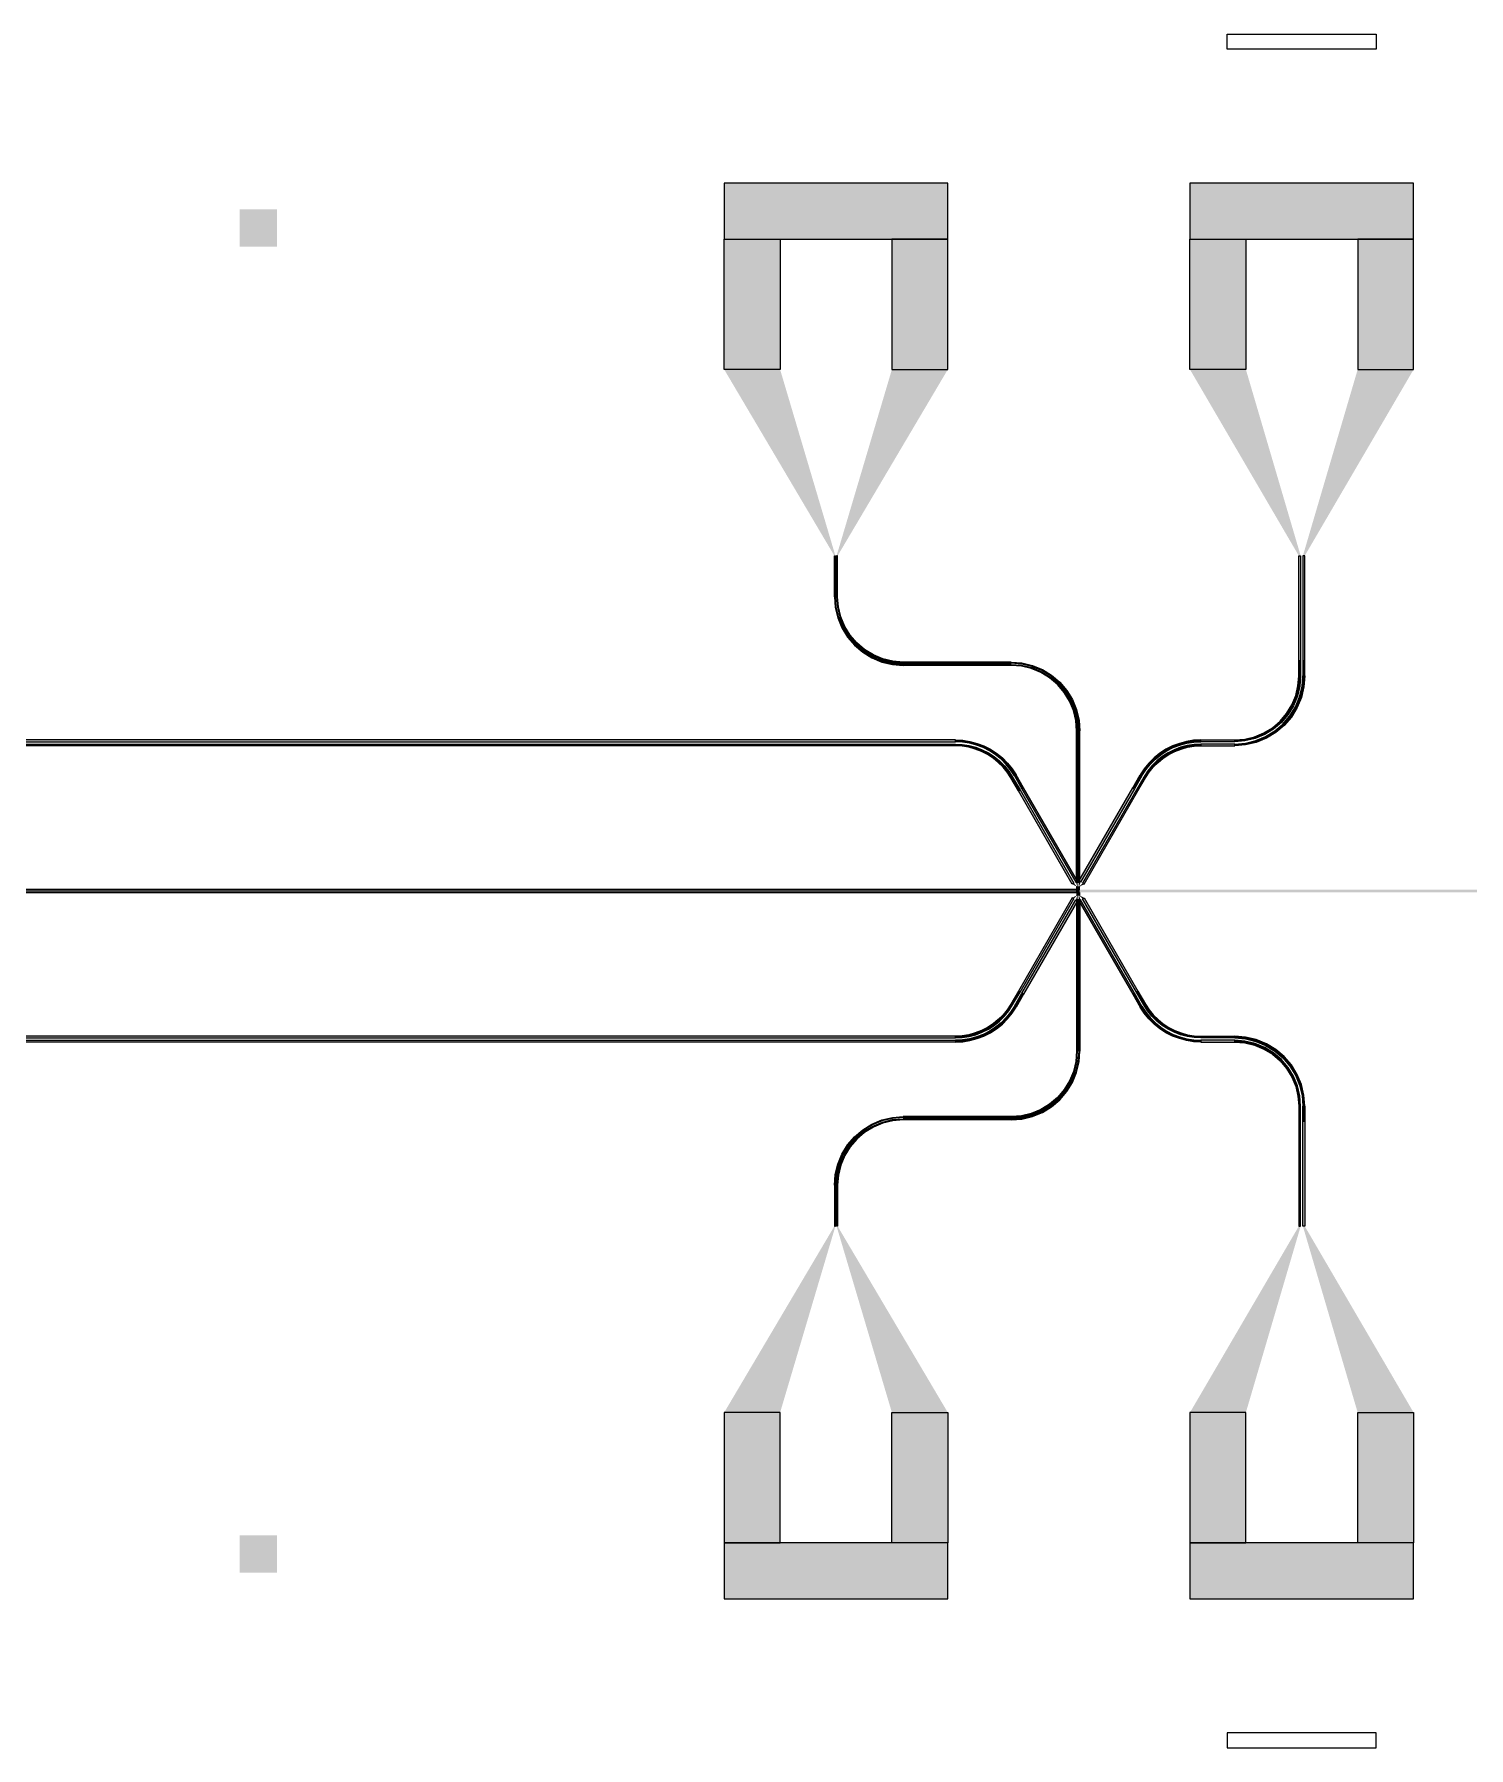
# Model space of a CAD drawing. Extents: x -200 to 7200, y -200 to 2100.
# Drawn here: x 1799 to 3724, y -200 to 2100 of the extents above; entities that cross this region are included whole.
import ezdxf

# ---------------------------------------------------------------- set-up
doc = ezdxf.new("R2010")
doc.units = 0
doc.layers.add('GAP', color=1, linetype='continuous')
doc.layers.add('PIN', color=3, linetype='continuous')

# ---------------------------------------------------------------- blocks, each defined once
blk = doc.blocks.new('R1C2BGAP')
for points in [[(686, 948.2), (3198.3, 948.2), (3198.3, 951.8), (686, 951.8), (686, 948.2)], [(3198.3, 948.2), (3198.5, 948.2), (3198.5, 951.8), (3198.3, 951.8), (3198.3, 948.2)], [(3200.8, 950), (3200.7, 950.8), (3200.7, 951.6), (3200.6, 952.4), (3200.5, 953), (3200.4, 953.5), (3200.2, 953.8), (3200.1, 954), (3199.9, 954), (3199.8, 953.8), (3199.6, 953.5), (3199.5, 953), (3199.4, 952.4), (3199.3, 951.6), (3199.3, 950.8), (3199.2, 950), (3199.3, 949.2), (3199.3, 948.4), (3199.4, 947.6), (3199.5, 947), (3199.6, 946.5), (3199.8, 946.2), (3199.9, 946), (3200.1, 946), (3200.2, 946.2), (3200.4, 946.5), (3200.5, 947), (3200.6, 947.6), (3200.7, 948.4), (3200.7, 949.2), (3200.8, 950)], [(3199.5, 948.2), (3200.5, 948.2), (3200.5, 951.8), (3199.5, 951.8), (3199.5, 948.2)]]:
    blk.add_lwpolyline(points)
for points in [[(686, 948.2), (3198.3, 948.2), (686, 951.8), (3198.3, 951.8)], [(3198.3, 948.2), (3198.5, 948.2), (3198.3, 951.8), (3198.5, 951.8)], [(3198.5, 950), (3199.5, 950), (3198.5, 951.8), (3199.5, 951.8)], [(3198.5, 950), (3199.5, 950), (3198.5, 948.2), (3199.5, 948.2)], [(3199.5, 948.2), (3200.5, 948.2), (3199.5, 951.8), (3200.5, 951.8)], [(3200.5, 950), (3201.5, 950), (3200.5, 951.8), (3201.5, 951.8)], [(3200.5, 950), (3201.5, 950), (3200.5, 948.2), (3201.5, 948.2)], [(3201.5, 948.2), (3201.8, 948.2), (3201.5, 951.8), (3201.8, 951.8)], [(4407.6, 951.8), (3201.8, 951.8), (4407.6, 948.2), (3201.8, 948.2)]]:
    blk.add_solid(points)
blk = doc.blocks.new('R1C2BPIN')
for points in [[(686, 948.8), (3198.3, 948.8), (3198.3, 951.2), (686, 951.2), (686, 948.8)], [(3198.3, 949.9), (3198.5, 949.9), (3198.5, 950.1), (3198.3, 950.1), (3198.3, 949.9)], [(3200.6, 950.4), (3200.6, 950.9), (3200.5, 951.3), (3200.5, 951.8), (3200.4, 952.1), (3200.3, 952.4), (3200.2, 952.6), (3200.1, 952.7), (3199.9, 952.7), (3199.8, 952.6), (3199.7, 952.4), (3199.6, 952.1), (3199.5, 951.8), (3199.5, 951.3), (3199.4, 950.9), (3199.4, 950.4), (3199.7, 950.4), (3199.7, 950.6), (3199.7, 950.9), (3199.8, 951.2), (3199.8, 951.4), (3199.9, 951.5), (3199.9, 951.6), (3200, 951.7), (3200, 951.7), (3200.1, 951.6), (3200.1, 951.5), (3200.2, 951.4), (3200.2, 951.2), (3200.3, 950.9), (3200.3, 950.6), (3200.3, 950.4), (3200.6, 950.4)], [(3200.6, 949.6), (3200.6, 949.1), (3200.5, 948.7), (3200.5, 948.2), (3200.4, 947.9), (3200.3, 947.6), (3200.2, 947.4), (3200.1, 947.3), (3199.9, 947.3), (3199.8, 947.4), (3199.7, 947.6), (3199.6, 947.9), (3199.5, 948.2), (3199.5, 948.7), (3199.4, 949.1), (3199.4, 949.6), (3199.7, 949.6), (3199.7, 949.4), (3199.7, 949.1), (3199.8, 948.8), (3199.8, 948.6), (3199.9, 948.5), (3199.9, 948.4), (3200, 948.3), (3200, 948.3), (3200.1, 948.4), (3200.1, 948.5), (3200.2, 948.6), (3200.2, 948.8), (3200.3, 949.1), (3200.3, 949.4), (3200.3, 949.6), (3200.6, 949.6)], [(3199.5, 949.9), (3200.5, 949.9), (3200.5, 950.1), (3199.5, 950.1), (3199.5, 949.9)], [(3200.2, 950), (3200.2, 950.3), (3200.1, 950.5), (3200.1, 950.7), (3200.1, 950.9), (3200.1, 951.1), (3200, 951.2), (3200, 951.2), (3200, 951.2), (3200, 951.2), (3199.9, 951.1), (3199.9, 950.9), (3199.9, 950.7), (3199.9, 950.5), (3199.8, 950.3), (3199.8, 950), (3199.8, 949.7), (3199.9, 949.5), (3199.9, 949.3), (3199.9, 949.1), (3199.9, 948.9), (3200, 948.8), (3200, 948.8), (3200, 948.8), (3200, 948.8), (3200.1, 948.9), (3200.1, 949.1), (3200.1, 949.3), (3200.1, 949.5), (3200.2, 949.7), (3200.2, 950)]]:
    blk.add_lwpolyline(points)
for points in [[(686, 948.8), (3198.3, 948.8), (686, 951.2), (3198.3, 951.2)], [(3198.3, 949.9), (3198.5, 949.9), (3198.3, 950.1), (3198.5, 950.1)], [(3198.5, 950.4), (3199.5, 950.4), (3198.5, 951.2), (3199.5, 951.2)], [(3198.5, 950), (3199.5, 950), (3198.5, 950.1), (3199.5, 950.1)], [(3198.5, 950), (3199.5, 950), (3198.5, 949.9), (3199.5, 949.9)], [(3198.5, 949.6), (3199.5, 949.6), (3198.5, 948.8), (3199.5, 948.8)], [(3199.5, 949.9), (3200.5, 949.9), (3199.5, 950.1), (3200.5, 950.1)], [(3200.5, 950.4), (3201.5, 950.4), (3200.5, 951.2), (3201.5, 951.2)], [(3200.5, 950), (3201.5, 950), (3200.5, 950.1), (3201.5, 950.1)], [(3200.5, 950), (3201.5, 950), (3200.5, 949.9), (3201.5, 949.9)], [(3200.5, 949.6), (3201.5, 949.6), (3200.5, 948.8), (3201.5, 948.8)], [(3201.5, 950.4), (3201.8, 950.4), (3201.5, 951.2), (3201.8, 951.2)], [(3201.5, 949.6), (3201.8, 949.6), (3201.5, 948.8), (3201.8, 948.8)], [(4407.6, 950.4), (3201.8, 950.4), (4407.6, 951.2), (3201.8, 951.2)], [(4407.6, 949.6), (3201.8, 949.6), (4407.6, 948.8), (3201.8, 948.8)]]:
    blk.add_solid(points)
blk = doc.blocks.new('R1C2B')
for points in [[(2725, 1900), (2725, 1825), (3025, 1825), (3025, 1900), (2725, 1900)], [(3350, 1900), (3350, 1825), (3650, 1825), (3650, 1900), (3350, 1900)], [(2800, 1825), (2800, 1650), (2725, 1650), (2725, 1825), (2800, 1825)], [(2950, 1825), (2950, 1650), (3025, 1650), (3025, 1825), (2950, 1825)], [(3425, 1825), (3425, 1650), (3350, 1650), (3350, 1825), (3425, 1825)], [(3575, 1825), (3575, 1650), (3650, 1650), (3650, 1825), (3575, 1825)], [(2874.2, 1400), (2874.2, 1365), (2872.8, 1365), (2872.8, 1400), (2874.2, 1400)], [(2875.8, 1400), (2875.8, 1365), (2877.2, 1365), (2877.2, 1400), (2875.8, 1400)], [(3498.5, 1400), (3498.5, 1258.8), (3496, 1258.8), (3496, 1400), (3498.5, 1400)], [(3501.5, 1400), (3501.5, 1258.8), (3504, 1258.8), (3504, 1400), (3501.5, 1400)], [(2874.2, 1365), (2874.2, 1345), (2872.8, 1345), (2872.8, 1365), (2874.2, 1365)], [(2875.8, 1365), (2875.8, 1345), (2877.2, 1345), (2877.2, 1365), (2875.8, 1365)], [(2872.8, 1345), (2873.9, 1330.6), (2877.3, 1316.5), (2882.8, 1303.1), (2890.4, 1290.8), (2899.8, 1279.8), (2910.8, 1270.4), (2923.1, 1262.8), (2936.5, 1257.3), (2950.6, 1253.9), (2965, 1252.8), (2965, 1254.2), (2950.8, 1255.4), (2937, 1258.7), (2923.8, 1264.1), (2911.7, 1271.6), (2900.8, 1280.8), (2891.6, 1291.7), (2884.1, 1303.8), (2878.7, 1317), (2875.4, 1330.8), (2874.2, 1345), (2872.8, 1345)], [(2875.8, 1345), (2876.8, 1331), (2880.1, 1317.4), (2885.5, 1304.5), (2892.8, 1292.5), (2901.9, 1281.9), (2912.5, 1272.8), (2924.5, 1265.5), (2937.4, 1260.1), (2951, 1256.8), (2965, 1255.8), (2965, 1257.2), (2951.3, 1258.3), (2937.9, 1261.5), (2925.2, 1266.8), (2913.4, 1274), (2903, 1283), (2894, 1293.4), (2886.8, 1305.2), (2881.5, 1317.9), (2878.3, 1331.3), (2877.2, 1345), (2875.8, 1345)], [(2965, 1255.8), (3110, 1255.8), (3110, 1257.2), (2965, 1257.2), (2965, 1255.8)], [(2965, 1254.2), (3110, 1254.2), (3110, 1252.8), (2965, 1252.8), (2965, 1254.2)], [(3110, 1257.2), (3124.4, 1256.1), (3138.5, 1252.7), (3151.9, 1247.2), (3164.2, 1239.6), (3175.2, 1230.2), (3184.6, 1219.2), (3192.2, 1206.9), (3197.7, 1193.5), (3201.1, 1179.4), (3202.2, 1165), (3200.8, 1165), (3199.6, 1179.2), (3196.3, 1193), (3190.9, 1206.2), (3183.4, 1218.3), (3174.2, 1229.2), (3163.3, 1238.4), (3151.2, 1245.9), (3138, 1251.3), (3124.2, 1254.6), (3110, 1255.8), (3110, 1257.2)], [(3110, 1254.2), (3124, 1253.2), (3137.6, 1249.9), (3150.5, 1244.5), (3162.5, 1237.2), (3173.1, 1228.1), (3182.2, 1217.5), (3189.5, 1205.5), (3194.9, 1192.6), (3198.2, 1179), (3199.2, 1165), (3197.8, 1165), (3196.7, 1178.7), (3193.5, 1192.1), (3188.2, 1204.8), (3181, 1216.6), (3172, 1227), (3161.6, 1236), (3149.8, 1243.2), (3137.1, 1248.5), (3123.7, 1251.7), (3110, 1252.8), (3110, 1254.2)], [(3498.5, 1258.8), (3498.5, 1238.8), (3496, 1238.8), (3496, 1258.8), (3498.5, 1258.8)], [(3501.5, 1258.8), (3501.5, 1238.8), (3504, 1238.8), (3504, 1258.8), (3501.5, 1258.8)], [(3504, 1238.8), (3502.8, 1224.1), (3499.4, 1209.7), (3493.8, 1196.1), (3486, 1183.5), (3476.5, 1172.3), (3465.3, 1162.7), (3452.7, 1155), (3439, 1149.4), (3424.7, 1146), (3410, 1144.8), (3410, 1147.3), (3424.3, 1148.4), (3438.3, 1151.8), (3451.5, 1157.3), (3463.8, 1164.8), (3474.7, 1174.1), (3484, 1185), (3491.5, 1197.3), (3497, 1210.5), (3500.4, 1224.5), (3501.5, 1238.8), (3504, 1238.8)], [(3498.5, 1238.8), (3497.4, 1225), (3494.2, 1211.4), (3488.9, 1198.6), (3481.6, 1186.8), (3472.6, 1176.2), (3462, 1167.2), (3450.2, 1159.9), (3437.3, 1154.6), (3423.8, 1151.4), (3410, 1150.3), (3410, 1152.8), (3423.5, 1153.9), (3436.6, 1157), (3449, 1162.2), (3460.5, 1169.2), (3470.8, 1178), (3479.6, 1188.2), (3486.6, 1199.8), (3491.8, 1212.2), (3494.9, 1225.3), (3496, 1238.8), (3498.5, 1238.8)], [(1090, 1150.3), (3035.3, 1150.3), (3035.3, 1152.8), (1090, 1152.8), (1090, 1150.3)], [(3035.3, 1152.8), (3045.1, 1152.3), (3054.8, 1150.7), (3064.3, 1148.2), (3073.5, 1144.7), (3082.3, 1140.2), (3090.5, 1134.8), (3098.2, 1128.7), (3105.2, 1121.7), (3111.3, 1114), (3116.7, 1105.8), (3114.5, 1104.5), (3109.3, 1112.6), (3103.3, 1120), (3096.5, 1126.8), (3089.1, 1132.8), (3081, 1138), (3072.5, 1142.4), (3063.6, 1145.8), (3054.3, 1148.3), (3044.9, 1149.8), (3035.3, 1150.3), (3035.3, 1152.8)], [(3199.2, 1165), (3199.2, 1145), (3197.8, 1145), (3197.8, 1165), (3199.2, 1165)], [(3200.8, 1165), (3200.8, 1145), (3202.2, 1145), (3202.2, 1165), (3200.8, 1165)], [(3364.7, 1152.8), (3354.9, 1152.3), (3345.2, 1150.7), (3335.7, 1148.2), (3326.5, 1144.7), (3317.7, 1140.2), (3309.5, 1134.8), (3301.8, 1128.7), (3294.8, 1121.7), (3288.7, 1114), (3283.3, 1105.8), (3285.5, 1104.5), (3290.7, 1112.6), (3296.7, 1120), (3303.5, 1126.8), (3310.9, 1132.8), (3319, 1138), (3327.5, 1142.4), (3336.4, 1145.8), (3345.7, 1148.3), (3355.1, 1149.8), (3364.7, 1150.3), (3364.7, 1152.8)], [(3410, 1150.3), (3364.7, 1150.3), (3364.7, 1152.8), (3410, 1152.8), (3410, 1150.3)], [(1090, 1147.3), (3035.3, 1147.3), (3035.3, 1144.8), (1090, 1144.8), (1090, 1147.3)], [(3035.3, 1147.3), (3044.5, 1146.8), (3053.7, 1145.4), (3062.6, 1143), (3071.3, 1139.6), (3079.5, 1135.4), (3087.3, 1130.4), (3094.5, 1124.6), (3101.1, 1118), (3106.9, 1110.8), (3111.9, 1103), (3109.8, 1101.8), (3104.9, 1109.3), (3099.2, 1116.3), (3092.8, 1122.7), (3085.8, 1128.4), (3078.3, 1133.3), (3070.3, 1137.4), (3061.9, 1140.6), (3053.2, 1142.9), (3044.3, 1144.3), (3035.3, 1144.8), (3035.3, 1147.3)], [(3199.2, 1145), (3199.2, 961.1), (3197.8, 961.1), (3197.8, 1145), (3199.2, 1145)], [(3200.8, 1145), (3200.8, 961.1), (3202.2, 961.1), (3202.2, 1145), (3200.8, 1145)], [(3364.7, 1147.3), (3355.5, 1146.8), (3346.3, 1145.4), (3337.4, 1143), (3328.7, 1139.6), (3320.5, 1135.4), (3312.7, 1130.4), (3305.5, 1124.6), (3298.9, 1118), (3293.1, 1110.8), (3288.1, 1103), (3290.2, 1101.8), (3295.1, 1109.3), (3300.8, 1116.3), (3307.2, 1122.7), (3314.2, 1128.4), (3321.7, 1133.3), (3329.7, 1137.4), (3338.1, 1140.6), (3346.8, 1142.9), (3355.7, 1144.3), (3364.7, 1144.8), (3364.7, 1147.3)], [(3410, 1147.3), (3364.7, 1147.3), (3364.7, 1144.8), (3410, 1144.8), (3410, 1147.3)], [(3114.5, 1104.5), (3124.5, 1087.2), (3126.7, 1088.5), (3116.7, 1105.8), (3114.5, 1104.5)], [(3285.5, 1104.5), (3275.5, 1087.2), (3273.3, 1088.5), (3283.3, 1105.8), (3285.5, 1104.5)], [(3111.9, 1103), (3121.9, 1085.7), (3119.8, 1084.5), (3109.8, 1101.8), (3111.9, 1103)], [(3121.9, 1085.7), (3194.3, 960.4), (3192.1, 959.2), (3119.8, 1084.5), (3121.9, 1085.7)], [(3124.5, 1087.2), (3196.9, 961.9), (3199.1, 963.2), (3126.7, 1088.5), (3124.5, 1087.2)], [(3275.5, 1087.2), (3203.1, 961.9), (3200.9, 963.2), (3273.3, 1088.5), (3275.5, 1087.2)], [(3278.1, 1085.7), (3205.7, 960.4), (3207.9, 959.2), (3280.2, 1084.5), (3278.1, 1085.7)], [(3288.1, 1103), (3278.1, 1085.7), (3280.2, 1084.5), (3290.2, 1101.8), (3288.1, 1103)], [(3198.4, 955.8), (3198.5, 955.4), (3198.2, 955.4), (3198.2, 955.7), (3198.4, 955.8)], [(3198.5, 955.4), (3198.5, 951.7), (3198.2, 951.7), (3198.2, 955.4), (3198.5, 955.4)], [(3198.5, 944.6), (3198.5, 948.2), (3198.2, 948.2), (3198.2, 944.6), (3198.5, 944.6)], [(3198.4, 944.2), (3198.5, 944.6), (3198.2, 944.6), (3198.2, 944.3), (3198.4, 944.2)], [(3199, 956.2), (3199.2, 955.4), (3199, 955.4), (3198.8, 956.1), (3199, 956.2)], [(3199, 943.8), (3199.2, 944.6), (3199, 944.6), (3198.8, 943.9), (3199, 943.8)], [(3199.2, 956.1), (3199.2, 951.7), (3199, 951.7), (3199, 956.1), (3199.2, 956.1)], [(3199, 955.4), (3199, 951.7), (3199.2, 951.7), (3199.2, 955.4), (3199, 955.4)], [(3199, 944.6), (3199, 948.2), (3199.2, 948.2), (3199.2, 944.6), (3199, 944.6)], [(3199.2, 943.9), (3199.2, 948.2), (3199, 948.2), (3199, 943.9), (3199.2, 943.9)], [(3201, 956.2), (3200.8, 955.4), (3201, 955.4), (3201.2, 956.1), (3201, 956.2)], [(3200.8, 956.1), (3200.8, 951.7), (3201, 951.7), (3201, 956.1), (3200.8, 956.1)], [(3201, 955.4), (3201, 951.7), (3200.8, 951.7), (3200.8, 955.4), (3201, 955.4)], [(3201, 944.6), (3201, 948.2), (3200.8, 948.2), (3200.8, 944.6), (3201, 944.6)], [(3200.8, 943.9), (3200.8, 948.2), (3201, 948.2), (3201, 943.9), (3200.8, 943.9)], [(3201, 943.8), (3200.8, 944.6), (3201, 944.6), (3201.2, 943.9), (3201, 943.8)], [(3201.6, 955.8), (3201.5, 955.4), (3201.8, 955.4), (3201.8, 955.7), (3201.6, 955.8)], [(3201.5, 955.4), (3201.5, 951.7), (3201.8, 951.7), (3201.8, 955.4), (3201.5, 955.4)], [(3201.5, 944.6), (3201.5, 948.2), (3201.8, 948.2), (3201.8, 944.6), (3201.5, 944.6)], [(3201.6, 944.2), (3201.5, 944.6), (3201.8, 944.6), (3201.8, 944.3), (3201.6, 944.2)], [(3121.9, 814.3), (3194.3, 939.6), (3192.1, 940.8), (3119.8, 815.5), (3121.9, 814.3)], [(3124.5, 812.8), (3196.9, 938.1), (3199.1, 936.8), (3126.7, 811.5), (3124.5, 812.8)], [(3199.2, 755), (3199.2, 938.9), (3197.8, 938.9), (3197.8, 755), (3199.2, 755)], [(3200.8, 755), (3200.8, 938.9), (3202.2, 938.9), (3202.2, 755), (3200.8, 755)], [(3275.5, 812.8), (3203.1, 938.1), (3200.9, 936.8), (3273.3, 811.5), (3275.5, 812.8)], [(3278.1, 814.3), (3205.7, 939.6), (3207.9, 940.8), (3280.2, 815.5), (3278.1, 814.3)], [(3111.9, 797), (3121.9, 814.3), (3119.8, 815.5), (3109.8, 798.2), (3111.9, 797)], [(3114.5, 795.5), (3124.5, 812.8), (3126.7, 811.5), (3116.7, 794.2), (3114.5, 795.5)], [(3285.5, 795.5), (3275.5, 812.8), (3273.3, 811.5), (3283.3, 794.2), (3285.5, 795.5)], [(3288.1, 797), (3278.1, 814.3), (3280.2, 815.5), (3290.2, 798.2), (3288.1, 797)], [(3035.3, 752.7), (3044.5, 753.2), (3053.7, 754.6), (3062.6, 757), (3071.3, 760.4), (3079.5, 764.6), (3087.3, 769.6), (3094.5, 775.4), (3101.1, 782), (3106.9, 789.2), (3111.9, 797), (3109.8, 798.2), (3104.9, 790.7), (3099.2, 783.7), (3092.8, 777.3), (3085.8, 771.6), (3078.3, 766.7), (3070.3, 762.6), (3061.9, 759.4), (3053.2, 757.1), (3044.3, 755.7), (3035.3, 755.2), (3035.3, 752.7)], [(3035.3, 747.2), (3045.1, 747.7), (3054.8, 749.3), (3064.3, 751.8), (3073.5, 755.3), (3082.3, 759.8), (3090.5, 765.2), (3098.2, 771.3), (3105.2, 778.3), (3111.3, 786), (3116.7, 794.2), (3114.5, 795.5), (3109.3, 787.4), (3103.3, 780), (3096.5, 773.2), (3089.1, 767.2), (3081, 762), (3072.5, 757.6), (3063.6, 754.2), (3054.3, 751.7), (3044.9, 750.2), (3035.3, 749.7), (3035.3, 747.2)], [(3364.7, 747.2), (3354.9, 747.7), (3345.2, 749.3), (3335.7, 751.8), (3326.5, 755.3), (3317.7, 759.8), (3309.5, 765.2), (3301.8, 771.3), (3294.8, 778.3), (3288.7, 786), (3283.3, 794.2), (3285.5, 795.5), (3290.7, 787.4), (3296.7, 780), (3303.5, 773.2), (3310.9, 767.2), (3319, 762), (3327.5, 757.6), (3336.4, 754.2), (3345.7, 751.7), (3355.1, 750.2), (3364.7, 749.7), (3364.7, 747.2)], [(3364.7, 752.7), (3355.5, 753.2), (3346.3, 754.6), (3337.4, 757), (3328.7, 760.4), (3320.5, 764.6), (3312.7, 769.6), (3305.5, 775.4), (3298.9, 782), (3293.1, 789.2), (3288.1, 797), (3290.2, 798.2), (3295.1, 790.7), (3300.8, 783.7), (3307.2, 777.3), (3314.2, 771.6), (3321.7, 766.7), (3329.7, 762.6), (3338.1, 759.4), (3346.8, 757.1), (3355.7, 755.7), (3364.7, 755.2), (3364.7, 752.7)], [(1090, 752.7), (3035.3, 752.7), (3035.3, 755.2), (1090, 755.2), (1090, 752.7)], [(1090, 749.7), (3035.3, 749.7), (3035.3, 747.2), (1090, 747.2), (1090, 749.7)], [(3199.2, 735), (3199.2, 755), (3197.8, 755), (3197.8, 735), (3199.2, 735)], [(3200.8, 735), (3200.8, 755), (3202.2, 755), (3202.2, 735), (3200.8, 735)], [(3410, 752.7), (3364.7, 752.7), (3364.7, 755.2), (3410, 755.2), (3410, 752.7)], [(3410, 749.7), (3364.7, 749.7), (3364.7, 747.2), (3410, 747.2), (3410, 749.7)], [(3504, 661.2), (3502.8, 675.9), (3499.4, 690.3), (3493.8, 703.9), (3486, 716.5), (3476.5, 727.7), (3465.3, 737.3), (3452.7, 745), (3439, 750.6), (3424.7, 754), (3410, 755.2), (3410, 752.7), (3424.3, 751.6), (3438.3, 748.2), (3451.5, 742.7), (3463.8, 735.2), (3474.7, 725.9), (3484, 715), (3491.5, 702.7), (3497, 689.5), (3500.4, 675.5), (3501.5, 661.2), (3504, 661.2)], [(3498.5, 661.2), (3497.4, 675), (3494.2, 688.6), (3488.9, 701.4), (3481.6, 713.2), (3472.6, 723.8), (3462, 732.8), (3450.2, 740.1), (3437.3, 745.4), (3423.8, 748.6), (3410, 749.7), (3410, 747.2), (3423.5, 746.1), (3436.6, 743), (3449, 737.8), (3460.5, 730.8), (3470.8, 722), (3479.6, 711.8), (3486.6, 700.2), (3491.8, 687.8), (3494.9, 674.7), (3496, 661.2), (3498.5, 661.2)], [(3110, 642.8), (3124.4, 643.9), (3138.5, 647.3), (3151.9, 652.8), (3164.2, 660.4), (3175.2, 669.8), (3184.6, 680.8), (3192.2, 693.1), (3197.7, 706.5), (3201.1, 720.6), (3202.2, 735), (3200.8, 735), (3199.6, 720.8), (3196.3, 707), (3190.9, 693.8), (3183.4, 681.7), (3174.2, 670.8), (3163.3, 661.6), (3151.2, 654.1), (3138, 648.7), (3124.2, 645.4), (3110, 644.2), (3110, 642.8)], [(3110, 645.8), (3124, 646.8), (3137.6, 650.1), (3150.5, 655.5), (3162.5, 662.8), (3173.1, 671.9), (3182.2, 682.5), (3189.5, 694.5), (3194.9, 707.4), (3198.2, 721), (3199.2, 735), (3197.8, 735), (3196.7, 721.3), (3193.5, 707.9), (3188.2, 695.2), (3181, 683.4), (3172, 673), (3161.6, 664), (3149.8, 656.8), (3137.1, 651.5), (3123.7, 648.3), (3110, 647.2), (3110, 645.8)], [(2872.8, 555), (2873.9, 569.4), (2877.3, 583.5), (2882.8, 596.9), (2890.4, 609.2), (2899.8, 620.2), (2910.8, 629.6), (2923.1, 637.2), (2936.5, 642.7), (2950.6, 646.1), (2965, 647.2), (2965, 645.8), (2950.8, 644.6), (2937, 641.3), (2923.8, 635.9), (2911.7, 628.4), (2900.8, 619.2), (2891.6, 608.3), (2884.1, 596.2), (2878.7, 583), (2875.4, 569.2), (2874.2, 555), (2872.8, 555)], [(2875.8, 555), (2876.8, 569), (2880.1, 582.6), (2885.5, 595.5), (2892.8, 607.5), (2901.9, 618.1), (2912.5, 627.2), (2924.5, 634.5), (2937.4, 639.9), (2951, 643.2), (2965, 644.2), (2965, 642.8), (2951.3, 641.7), (2937.9, 638.5), (2925.2, 633.2), (2913.4, 626), (2903, 617), (2894, 606.6), (2886.8, 594.8), (2881.5, 582.1), (2878.3, 568.7), (2877.2, 555), (2875.8, 555)], [(2965, 645.8), (3110, 645.8), (3110, 647.2), (2965, 647.2), (2965, 645.8)], [(2965, 644.2), (3110, 644.2), (3110, 642.8), (2965, 642.8), (2965, 644.2)], [(3498.5, 641.2), (3498.5, 661.2), (3496, 661.2), (3496, 641.2), (3498.5, 641.2)], [(3501.5, 641.2), (3501.5, 661.2), (3504, 661.2), (3504, 641.2), (3501.5, 641.2)], [(3498.5, 500), (3498.5, 641.2), (3496, 641.2), (3496, 500), (3498.5, 500)], [(3501.5, 500), (3501.5, 641.2), (3504, 641.2), (3504, 500), (3501.5, 500)], [(2874.2, 535), (2874.2, 555), (2872.8, 555), (2872.8, 535), (2874.2, 535)], [(2875.8, 535), (2875.8, 555), (2877.2, 555), (2877.2, 535), (2875.8, 535)], [(2874.2, 500), (2874.2, 535), (2872.8, 535), (2872.8, 500), (2874.2, 500)], [(2875.8, 500), (2875.8, 535), (2877.2, 535), (2877.2, 500), (2875.8, 500)], [(2800, 75), (2800, 250), (2725, 250), (2725, 75), (2800, 75)], [(2950, 75), (2950, 250), (3025, 250), (3025, 75), (2950, 75)], [(3425, 75), (3425, 250), (3350, 250), (3350, 75), (3425, 75)], [(3575, 75), (3575, 250), (3650, 250), (3650, 75), (3575, 75)], [(3025, 0), (3025, 75), (2725, 75), (2725, 0), (3025, 0)], [(3650, 0), (3650, 75), (3350, 75), (3350, 0), (3650, 0)]]:
    blk.add_lwpolyline(points)
for points in [[(2725, 1900), (2725, 1825), (3025, 1900), (3025, 1825)], [(3350, 1900), (3350, 1825), (3650, 1900), (3650, 1825)], [(2800, 1825), (2800, 1650), (2725, 1825), (2725, 1650)], [(2950, 1825), (2950, 1650), (3025, 1825), (3025, 1650)], [(3425, 1825), (3425, 1650), (3350, 1825), (3350, 1650)], [(3575, 1825), (3575, 1650), (3650, 1825), (3650, 1650)], [(2800, 1650), (2874.2, 1400), (2725, 1650), (2872.8, 1400)], [(2950, 1650), (2875.8, 1400), (3025, 1650), (2877.2, 1400)], [(3425, 1650), (3498.5, 1400), (3350, 1650), (3496, 1400)], [(3575, 1650), (3501.5, 1400), (3650, 1650), (3504, 1400)], [(2874.2, 1400), (2874.2, 1365), (2872.8, 1400), (2872.8, 1365)], [(2875.8, 1400), (2875.8, 1365), (2877.2, 1400), (2877.2, 1365)], [(3498.5, 1400), (3498.5, 1258.8), (3496, 1400), (3496, 1258.8)], [(3501.5, 1400), (3501.5, 1258.8), (3504, 1400), (3504, 1258.8)], [(2874.2, 1365), (2874.2, 1345), (2872.8, 1365), (2872.8, 1345)], [(2875.8, 1365), (2875.8, 1345), (2877.2, 1365), (2877.2, 1345)], [(2874.2, 1345), (2872.8, 1345), (2875.4, 1330.8), (2873.9, 1330.6)], [(2877.2, 1345), (2875.8, 1345), (2878.3, 1331.3), (2876.8, 1331)], [(2875.4, 1330.8), (2873.9, 1330.6), (2878.7, 1317), (2877.3, 1316.5)], [(2878.3, 1331.3), (2876.8, 1331), (2881.5, 1317.9), (2880.1, 1317.4)], [(2878.7, 1317), (2877.3, 1316.5), (2884.1, 1303.8), (2882.8, 1303.1)], [(2881.5, 1317.9), (2880.1, 1317.4), (2886.8, 1305.2), (2885.5, 1304.5)], [(2884.1, 1303.8), (2882.8, 1303.1), (2891.6, 1291.7), (2890.4, 1290.8)], [(2886.8, 1305.2), (2885.5, 1304.5), (2894, 1293.4), (2892.8, 1292.5)], [(2891.6, 1291.7), (2890.4, 1290.8), (2900.8, 1280.8), (2899.8, 1279.8)], [(2894, 1293.4), (2892.8, 1292.5), (2903, 1283), (2901.9, 1281.9)], [(2900.8, 1280.8), (2899.8, 1279.8), (2911.7, 1271.6), (2910.8, 1270.4)], [(2903, 1283), (2901.9, 1281.9), (2913.4, 1274), (2912.5, 1272.8)], [(2911.7, 1271.6), (2910.8, 1270.4), (2923.8, 1264.1), (2923.1, 1262.8)], [(2913.4, 1274), (2912.5, 1272.8), (2925.2, 1266.8), (2924.5, 1265.5)], [(2925.2, 1266.8), (2924.5, 1265.5), (2937.9, 1261.5), (2937.4, 1260.1)], [(2923.8, 1264.1), (2923.1, 1262.8), (2937, 1258.7), (2936.5, 1257.3)], [(2937, 1258.7), (2936.5, 1257.3), (2950.8, 1255.4), (2950.6, 1253.9)], [(2937.9, 1261.5), (2937.4, 1260.1), (2951.3, 1258.3), (2951, 1256.8)], [(2950.8, 1255.4), (2950.6, 1253.9), (2965, 1254.2), (2965, 1252.8)], [(2951.3, 1258.3), (2951, 1256.8), (2965, 1257.2), (2965, 1255.8)], [(2965, 1255.8), (3110, 1255.8), (2965, 1257.2), (3110, 1257.2)], [(2965, 1254.2), (3110, 1254.2), (2965, 1252.8), (3110, 1252.8)], [(3110, 1255.8), (3110, 1257.2), (3124.2, 1254.6), (3124.4, 1256.1)], [(3110, 1252.8), (3110, 1254.2), (3123.7, 1251.7), (3124, 1253.2)], [(3123.7, 1251.7), (3124, 1253.2), (3137.1, 1248.5), (3137.6, 1249.9)], [(3124.2, 1254.6), (3124.4, 1256.1), (3138, 1251.3), (3138.5, 1252.7)], [(3137.1, 1248.5), (3137.6, 1249.9), (3149.8, 1243.2), (3150.5, 1244.5)], [(3138, 1251.3), (3138.5, 1252.7), (3151.2, 1245.9), (3151.9, 1247.2)], [(3149.8, 1243.2), (3150.5, 1244.5), (3161.6, 1236), (3162.5, 1237.2)], [(3151.2, 1245.9), (3151.9, 1247.2), (3163.3, 1238.4), (3164.2, 1239.6)], [(3498.5, 1258.8), (3498.5, 1238.8), (3496, 1258.8), (3496, 1238.8)], [(3501.5, 1258.8), (3501.5, 1238.8), (3504, 1258.8), (3504, 1238.8)], [(3161.6, 1236), (3162.5, 1237.2), (3172, 1227), (3173.1, 1228.1)], [(3163.3, 1238.4), (3164.2, 1239.6), (3174.2, 1229.2), (3175.2, 1230.2)], [(3172, 1227), (3173.1, 1228.1), (3181, 1216.6), (3182.2, 1217.5)], [(3174.2, 1229.2), (3175.2, 1230.2), (3183.4, 1218.3), (3184.6, 1219.2)], [(3183.4, 1218.3), (3184.6, 1219.2), (3190.9, 1206.2), (3192.2, 1206.9)], [(3494.9, 1225.3), (3497.4, 1225), (3491.8, 1212.2), (3494.2, 1211.4)], [(3496, 1238.8), (3498.5, 1238.8), (3494.9, 1225.3), (3497.4, 1225)], [(3500.4, 1224.5), (3502.8, 1224.1), (3497, 1210.5), (3499.4, 1209.7)], [(3501.5, 1238.8), (3504, 1238.8), (3500.4, 1224.5), (3502.8, 1224.1)], [(3181, 1216.6), (3182.2, 1217.5), (3188.2, 1204.8), (3189.5, 1205.5)], [(3188.2, 1204.8), (3189.5, 1205.5), (3193.5, 1192.1), (3194.9, 1192.6)], [(3190.9, 1206.2), (3192.2, 1206.9), (3196.3, 1193), (3197.7, 1193.5)], [(3486.6, 1199.8), (3488.9, 1198.6), (3479.6, 1188.2), (3481.6, 1186.8)], [(3491.5, 1197.3), (3493.8, 1196.1), (3484, 1185), (3486, 1183.5)], [(3491.8, 1212.2), (3494.2, 1211.4), (3486.6, 1199.8), (3488.9, 1198.6)], [(3497, 1210.5), (3499.4, 1209.7), (3491.5, 1197.3), (3493.8, 1196.1)], [(3193.5, 1192.1), (3194.9, 1192.6), (3196.7, 1178.7), (3198.2, 1179)], [(3196.3, 1193), (3197.7, 1193.5), (3199.6, 1179.2), (3201.1, 1179.4)], [(3196.7, 1178.7), (3198.2, 1179), (3197.8, 1165), (3199.2, 1165)], [(3199.6, 1179.2), (3201.1, 1179.4), (3200.8, 1165), (3202.2, 1165)], [(3470.8, 1178), (3472.6, 1176.2), (3460.5, 1169.2), (3462, 1167.2)], [(3474.7, 1174.1), (3476.5, 1172.3), (3463.8, 1164.8), (3465.3, 1162.7)], [(3479.6, 1188.2), (3481.6, 1186.8), (3470.8, 1178), (3472.6, 1176.2)], [(3484, 1185), (3486, 1183.5), (3474.7, 1174.1), (3476.5, 1172.3)], [(1090, 1150.3), (3035.3, 1150.3), (1090, 1152.8), (3035.3, 1152.8)], [(3035.3, 1150.3), (3035.3, 1152.8), (3044.9, 1149.8), (3045.1, 1152.3)], [(3044.9, 1149.8), (3045.1, 1152.3), (3054.3, 1148.3), (3054.8, 1150.7)], [(3054.3, 1148.3), (3054.8, 1150.7), (3063.6, 1145.8), (3064.3, 1148.2)], [(3199.2, 1165), (3199.2, 1145), (3197.8, 1165), (3197.8, 1145)], [(3200.8, 1165), (3200.8, 1145), (3202.2, 1165), (3202.2, 1145)], [(3345.7, 1148.3), (3345.2, 1150.7), (3336.4, 1145.8), (3335.7, 1148.2)], [(3355.1, 1149.8), (3354.9, 1152.3), (3345.7, 1148.3), (3345.2, 1150.7)], [(3364.7, 1150.3), (3364.7, 1152.8), (3355.1, 1149.8), (3354.9, 1152.3)], [(3410, 1150.3), (3364.7, 1150.3), (3410, 1152.8), (3364.7, 1152.8)], [(3423.5, 1153.9), (3423.8, 1151.4), (3410, 1152.8), (3410, 1150.3)], [(3436.6, 1157), (3437.3, 1154.6), (3423.5, 1153.9), (3423.8, 1151.4)], [(3438.3, 1151.8), (3439, 1149.4), (3424.3, 1148.4), (3424.7, 1146)], [(3449, 1162.2), (3450.2, 1159.9), (3436.6, 1157), (3437.3, 1154.6)], [(3451.5, 1157.3), (3452.7, 1155), (3438.3, 1151.8), (3439, 1149.4)], [(3460.5, 1169.2), (3462, 1167.2), (3449, 1162.2), (3450.2, 1159.9)], [(3463.8, 1164.8), (3465.3, 1162.7), (3451.5, 1157.3), (3452.7, 1155)], [(1090, 1147.3), (3035.3, 1147.3), (1090, 1144.8), (3035.3, 1144.8)], [(3035.3, 1144.8), (3035.3, 1147.3), (3044.3, 1144.3), (3044.5, 1146.8)], [(3044.3, 1144.3), (3044.5, 1146.8), (3053.2, 1142.9), (3053.7, 1145.4)], [(3053.2, 1142.9), (3053.7, 1145.4), (3061.9, 1140.6), (3062.6, 1143)], [(3061.9, 1140.6), (3062.6, 1143), (3070.3, 1137.4), (3071.3, 1139.6)], [(3063.6, 1145.8), (3064.3, 1148.2), (3072.5, 1142.4), (3073.5, 1144.7)], [(3070.3, 1137.4), (3071.3, 1139.6), (3078.3, 1133.3), (3079.5, 1135.4)], [(3072.5, 1142.4), (3073.5, 1144.7), (3081, 1138), (3082.3, 1140.2)], [(3078.3, 1133.3), (3079.5, 1135.4), (3085.8, 1128.4), (3087.3, 1130.4)], [(3081, 1138), (3082.3, 1140.2), (3089.1, 1132.8), (3090.5, 1134.8)], [(3085.8, 1128.4), (3087.3, 1130.4), (3092.8, 1122.7), (3094.5, 1124.6)], [(3089.1, 1132.8), (3090.5, 1134.8), (3096.5, 1126.8), (3098.2, 1128.7)], [(3096.5, 1126.8), (3098.2, 1128.7), (3103.3, 1120), (3105.2, 1121.7)], [(3199.2, 1145), (3199.2, 961.1), (3197.8, 1145), (3197.8, 961.1)], [(3200.8, 1145), (3200.8, 961.1), (3202.2, 1145), (3202.2, 961.1)], [(3303.5, 1126.8), (3301.8, 1128.7), (3296.7, 1120), (3294.8, 1121.7)], [(3310.9, 1132.8), (3309.5, 1134.8), (3303.5, 1126.8), (3301.8, 1128.7)], [(3314.2, 1128.4), (3312.7, 1130.4), (3307.2, 1122.7), (3305.5, 1124.6)], [(3319, 1138), (3317.7, 1140.2), (3310.9, 1132.8), (3309.5, 1134.8)], [(3321.7, 1133.3), (3320.5, 1135.4), (3314.2, 1128.4), (3312.7, 1130.4)], [(3327.5, 1142.4), (3326.5, 1144.7), (3319, 1138), (3317.7, 1140.2)], [(3329.7, 1137.4), (3328.7, 1139.6), (3321.7, 1133.3), (3320.5, 1135.4)], [(3336.4, 1145.8), (3335.7, 1148.2), (3327.5, 1142.4), (3326.5, 1144.7)], [(3338.1, 1140.6), (3337.4, 1143), (3329.7, 1137.4), (3328.7, 1139.6)], [(3346.8, 1142.9), (3346.3, 1145.4), (3338.1, 1140.6), (3337.4, 1143)], [(3355.7, 1144.3), (3355.5, 1146.8), (3346.8, 1142.9), (3346.3, 1145.4)], [(3364.7, 1144.8), (3364.7, 1147.3), (3355.7, 1144.3), (3355.5, 1146.8)], [(3410, 1147.3), (3364.7, 1147.3), (3410, 1144.8), (3364.7, 1144.8)], [(3424.3, 1148.4), (3424.7, 1146), (3410, 1147.3), (3410, 1144.8)], [(3092.8, 1122.7), (3094.5, 1124.6), (3099.2, 1116.3), (3101.1, 1118)], [(3099.2, 1116.3), (3101.1, 1118), (3104.9, 1109.3), (3106.9, 1110.8)], [(3103.3, 1120), (3105.2, 1121.7), (3109.3, 1112.6), (3111.3, 1114)], [(3104.9, 1109.3), (3106.9, 1110.8), (3109.8, 1101.8), (3111.9, 1103)], [(3109.3, 1112.6), (3111.3, 1114), (3114.5, 1104.5), (3116.7, 1105.8)], [(3114.5, 1104.5), (3124.5, 1087.2), (3116.7, 1105.8), (3126.7, 1088.5)], [(3285.5, 1104.5), (3275.5, 1087.2), (3283.3, 1105.8), (3273.3, 1088.5)], [(3290.7, 1112.6), (3288.7, 1114), (3285.5, 1104.5), (3283.3, 1105.8)], [(3295.1, 1109.3), (3293.1, 1110.8), (3290.2, 1101.8), (3288.1, 1103)], [(3296.7, 1120), (3294.8, 1121.7), (3290.7, 1112.6), (3288.7, 1114)], [(3300.8, 1116.3), (3298.9, 1118), (3295.1, 1109.3), (3293.1, 1110.8)], [(3307.2, 1122.7), (3305.5, 1124.6), (3300.8, 1116.3), (3298.9, 1118)], [(3111.9, 1103), (3121.9, 1085.7), (3109.8, 1101.8), (3119.8, 1084.5)], [(3121.9, 1085.7), (3194.3, 960.4), (3119.8, 1084.5), (3192.1, 959.2)], [(3124.5, 1087.2), (3196.9, 961.9), (3126.7, 1088.5), (3199.1, 963.2)], [(3275.5, 1087.2), (3203.1, 961.9), (3273.3, 1088.5), (3200.9, 963.2)], [(3278.1, 1085.7), (3205.7, 960.4), (3280.2, 1084.5), (3207.9, 959.2)], [(3288.1, 1103), (3278.1, 1085.7), (3290.2, 1101.8), (3280.2, 1084.5)], [(3194.3, 960.4), (3198.4, 955.8), (3192.1, 959.2), (3198.2, 955.7)], [(3194.3, 939.6), (3198.4, 944.2), (3192.1, 940.8), (3198.2, 944.3)], [(3196.9, 961.9), (3198.8, 956.1), (3199.1, 963.2), (3199, 956.2)], [(3196.9, 938.1), (3198.8, 943.9), (3199.1, 936.8), (3199, 943.8)], [(3199.2, 961.1), (3199.2, 956.1), (3197.8, 961.1), (3199, 956.1)], [(3199.2, 938.9), (3199.2, 943.9), (3197.8, 938.9), (3199, 943.9)], [(3198.2, 955.7), (3198.4, 955.8), (3198.2, 955.4), (3198.5, 955.4)], [(3198.5, 955.4), (3198.5, 951.7), (3198.2, 955.4), (3198.2, 951.7)], [(3198.5, 944.6), (3198.5, 948.2), (3198.2, 944.6), (3198.2, 948.2)], [(3198.2, 944.3), (3198.4, 944.2), (3198.2, 944.6), (3198.5, 944.6)], [(3198.8, 956.1), (3199, 956.2), (3199, 955.4), (3199.2, 955.4)], [(3198.8, 943.9), (3199, 943.8), (3199, 944.6), (3199.2, 944.6)], [(3199.2, 956.1), (3199.2, 951.7), (3199, 956.1), (3199, 951.7)], [(3199, 955.4), (3199, 951.7), (3199.2, 955.4), (3199.2, 951.7)], [(3199, 944.6), (3199, 948.2), (3199.2, 944.6), (3199.2, 948.2)], [(3199.2, 943.9), (3199.2, 948.2), (3199, 943.9), (3199, 948.2)], [(3200.8, 961.1), (3200.8, 956.1), (3202.2, 961.1), (3201, 956.1)], [(3201.2, 956.1), (3201, 956.2), (3201, 955.4), (3200.8, 955.4)], [(3200.8, 956.1), (3200.8, 951.7), (3201, 956.1), (3201, 951.7)], [(3201, 955.4), (3201, 951.7), (3200.8, 955.4), (3200.8, 951.7)], [(3201, 944.6), (3201, 948.2), (3200.8, 944.6), (3200.8, 948.2)], [(3200.8, 943.9), (3200.8, 948.2), (3201, 943.9), (3201, 948.2)], [(3201.2, 943.9), (3201, 943.8), (3201, 944.6), (3200.8, 944.6)], [(3200.8, 938.9), (3200.8, 943.9), (3202.2, 938.9), (3201, 943.9)], [(3203.1, 961.9), (3201.2, 956.1), (3200.9, 963.2), (3201, 956.2)], [(3203.1, 938.1), (3201.2, 943.9), (3200.9, 936.8), (3201, 943.8)], [(3201.8, 955.7), (3201.6, 955.8), (3201.8, 955.4), (3201.5, 955.4)], [(3201.5, 955.4), (3201.5, 951.7), (3201.8, 955.4), (3201.8, 951.7)], [(3201.5, 944.6), (3201.5, 948.2), (3201.8, 944.6), (3201.8, 948.2)], [(3201.8, 944.3), (3201.6, 944.2), (3201.8, 944.6), (3201.5, 944.6)], [(3205.7, 960.4), (3201.6, 955.8), (3207.9, 959.2), (3201.8, 955.7)], [(3205.7, 939.6), (3201.6, 944.2), (3207.9, 940.8), (3201.8, 944.3)], [(3121.9, 814.3), (3194.3, 939.6), (3119.8, 815.5), (3192.1, 940.8)], [(3124.5, 812.8), (3196.9, 938.1), (3126.7, 811.5), (3199.1, 936.8)], [(3199.2, 755), (3199.2, 938.9), (3197.8, 755), (3197.8, 938.9)], [(3200.8, 755), (3200.8, 938.9), (3202.2, 755), (3202.2, 938.9)], [(3275.5, 812.8), (3203.1, 938.1), (3273.3, 811.5), (3200.9, 936.8)], [(3278.1, 814.3), (3205.7, 939.6), (3280.2, 815.5), (3207.9, 940.8)], [(3111.9, 797), (3121.9, 814.3), (3109.8, 798.2), (3119.8, 815.5)], [(3114.5, 795.5), (3124.5, 812.8), (3116.7, 794.2), (3126.7, 811.5)], [(3285.5, 795.5), (3275.5, 812.8), (3283.3, 794.2), (3273.3, 811.5)], [(3288.1, 797), (3278.1, 814.3), (3290.2, 798.2), (3280.2, 815.5)], [(3092.8, 777.3), (3094.5, 775.4), (3099.2, 783.7), (3101.1, 782)], [(3099.2, 783.7), (3101.1, 782), (3104.9, 790.7), (3106.9, 789.2)], [(3103.3, 780), (3105.2, 778.3), (3109.3, 787.4), (3111.3, 786)], [(3104.9, 790.7), (3106.9, 789.2), (3109.8, 798.2), (3111.9, 797)], [(3109.3, 787.4), (3111.3, 786), (3114.5, 795.5), (3116.7, 794.2)], [(3290.7, 787.4), (3288.7, 786), (3285.5, 795.5), (3283.3, 794.2)], [(3295.1, 790.7), (3293.1, 789.2), (3290.2, 798.2), (3288.1, 797)], [(3296.7, 780), (3294.8, 778.3), (3290.7, 787.4), (3288.7, 786)], [(3300.8, 783.7), (3298.9, 782), (3295.1, 790.7), (3293.1, 789.2)], [(3307.2, 777.3), (3305.5, 775.4), (3300.8, 783.7), (3298.9, 782)], [(3053.2, 757.1), (3053.7, 754.6), (3061.9, 759.4), (3062.6, 757)], [(3061.9, 759.4), (3062.6, 757), (3070.3, 762.6), (3071.3, 760.4)], [(3070.3, 762.6), (3071.3, 760.4), (3078.3, 766.7), (3079.5, 764.6)], [(3072.5, 757.6), (3073.5, 755.3), (3081, 762), (3082.3, 759.8)], [(3078.3, 766.7), (3079.5, 764.6), (3085.8, 771.6), (3087.3, 769.6)], [(3081, 762), (3082.3, 759.8), (3089.1, 767.2), (3090.5, 765.2)], [(3085.8, 771.6), (3087.3, 769.6), (3092.8, 777.3), (3094.5, 775.4)], [(3089.1, 767.2), (3090.5, 765.2), (3096.5, 773.2), (3098.2, 771.3)], [(3096.5, 773.2), (3098.2, 771.3), (3103.3, 780), (3105.2, 778.3)], [(3303.5, 773.2), (3301.8, 771.3), (3296.7, 780), (3294.8, 778.3)], [(3310.9, 767.2), (3309.5, 765.2), (3303.5, 773.2), (3301.8, 771.3)], [(3314.2, 771.6), (3312.7, 769.6), (3307.2, 777.3), (3305.5, 775.4)], [(3319, 762), (3317.7, 759.8), (3310.9, 767.2), (3309.5, 765.2)], [(3321.7, 766.7), (3320.5, 764.6), (3314.2, 771.6), (3312.7, 769.6)], [(3327.5, 757.6), (3326.5, 755.3), (3319, 762), (3317.7, 759.8)], [(3329.7, 762.6), (3328.7, 760.4), (3321.7, 766.7), (3320.5, 764.6)], [(3338.1, 759.4), (3337.4, 757), (3329.7, 762.6), (3328.7, 760.4)], [(3346.8, 757.1), (3346.3, 754.6), (3338.1, 759.4), (3337.4, 757)], [(1090, 752.7), (3035.3, 752.7), (1090, 755.2), (3035.3, 755.2)], [(1090, 749.7), (3035.3, 749.7), (1090, 747.2), (3035.3, 747.2)], [(3035.3, 755.2), (3035.3, 752.7), (3044.3, 755.7), (3044.5, 753.2)], [(3035.3, 749.7), (3035.3, 747.2), (3044.9, 750.2), (3045.1, 747.7)], [(3044.3, 755.7), (3044.5, 753.2), (3053.2, 757.1), (3053.7, 754.6)], [(3044.9, 750.2), (3045.1, 747.7), (3054.3, 751.7), (3054.8, 749.3)], [(3054.3, 751.7), (3054.8, 749.3), (3063.6, 754.2), (3064.3, 751.8)], [(3063.6, 754.2), (3064.3, 751.8), (3072.5, 757.6), (3073.5, 755.3)], [(3199.2, 735), (3199.2, 755), (3197.8, 735), (3197.8, 755)], [(3200.8, 735), (3200.8, 755), (3202.2, 735), (3202.2, 755)], [(3336.4, 754.2), (3335.7, 751.8), (3327.5, 757.6), (3326.5, 755.3)], [(3345.7, 751.7), (3345.2, 749.3), (3336.4, 754.2), (3335.7, 751.8)], [(3355.1, 750.2), (3354.9, 747.7), (3345.7, 751.7), (3345.2, 749.3)], [(3355.7, 755.7), (3355.5, 753.2), (3346.8, 757.1), (3346.3, 754.6)], [(3364.7, 749.7), (3364.7, 747.2), (3355.1, 750.2), (3354.9, 747.7)], [(3364.7, 755.2), (3364.7, 752.7), (3355.7, 755.7), (3355.5, 753.2)], [(3410, 752.7), (3364.7, 752.7), (3410, 755.2), (3364.7, 755.2)], [(3410, 749.7), (3364.7, 749.7), (3410, 747.2), (3364.7, 747.2)], [(3424.3, 751.6), (3424.7, 754), (3410, 752.7), (3410, 755.2)], [(3423.5, 746.1), (3423.8, 748.6), (3410, 747.2), (3410, 749.7)], [(3436.6, 743), (3437.3, 745.4), (3423.5, 746.1), (3423.8, 748.6)], [(3438.3, 748.2), (3439, 750.6), (3424.3, 751.6), (3424.7, 754)], [(3449, 737.8), (3450.2, 740.1), (3436.6, 743), (3437.3, 745.4)], [(3451.5, 742.7), (3452.7, 745), (3438.3, 748.2), (3439, 750.6)], [(3460.5, 730.8), (3462, 732.8), (3449, 737.8), (3450.2, 740.1)], [(3463.8, 735.2), (3465.3, 737.3), (3451.5, 742.7), (3452.7, 745)], [(3474.7, 725.9), (3476.5, 727.7), (3463.8, 735.2), (3465.3, 737.3)], [(3193.5, 707.9), (3194.9, 707.4), (3196.7, 721.3), (3198.2, 721)], [(3196.3, 707), (3197.7, 706.5), (3199.6, 720.8), (3201.1, 720.6)], [(3196.7, 721.3), (3198.2, 721), (3197.8, 735), (3199.2, 735)], [(3199.6, 720.8), (3201.1, 720.6), (3200.8, 735), (3202.2, 735)], [(3470.8, 722), (3472.6, 723.8), (3460.5, 730.8), (3462, 732.8)], [(3479.6, 711.8), (3481.6, 713.2), (3470.8, 722), (3472.6, 723.8)], [(3484, 715), (3486, 716.5), (3474.7, 725.9), (3476.5, 727.7)], [(3486.6, 700.2), (3488.9, 701.4), (3479.6, 711.8), (3481.6, 713.2)], [(3491.5, 702.7), (3493.8, 703.9), (3484, 715), (3486, 716.5)], [(3181, 683.4), (3182.2, 682.5), (3188.2, 695.2), (3189.5, 694.5)], [(3183.4, 681.7), (3184.6, 680.8), (3190.9, 693.8), (3192.2, 693.1)], [(3188.2, 695.2), (3189.5, 694.5), (3193.5, 707.9), (3194.9, 707.4)], [(3190.9, 693.8), (3192.2, 693.1), (3196.3, 707), (3197.7, 706.5)], [(3491.8, 687.8), (3494.2, 688.6), (3486.6, 700.2), (3488.9, 701.4)], [(3497, 689.5), (3499.4, 690.3), (3491.5, 702.7), (3493.8, 703.9)], [(3500.4, 675.5), (3502.8, 675.9), (3497, 689.5), (3499.4, 690.3)], [(3161.6, 664), (3162.5, 662.8), (3172, 673), (3173.1, 671.9)], [(3163.3, 661.6), (3164.2, 660.4), (3174.2, 670.8), (3175.2, 669.8)], [(3172, 673), (3173.1, 671.9), (3181, 683.4), (3182.2, 682.5)], [(3174.2, 670.8), (3175.2, 669.8), (3183.4, 681.7), (3184.6, 680.8)], [(3494.9, 674.7), (3497.4, 675), (3491.8, 687.8), (3494.2, 688.6)], [(3496, 661.2), (3498.5, 661.2), (3494.9, 674.7), (3497.4, 675)], [(3501.5, 661.2), (3504, 661.2), (3500.4, 675.5), (3502.8, 675.9)], [(2937, 641.3), (2936.5, 642.7), (2950.8, 644.6), (2950.6, 646.1)], [(2950.8, 644.6), (2950.6, 646.1), (2965, 645.8), (2965, 647.2)], [(2951.3, 641.7), (2951, 643.2), (2965, 642.8), (2965, 644.2)], [(2965, 645.8), (3110, 645.8), (2965, 647.2), (3110, 647.2)], [(2965, 644.2), (3110, 644.2), (2965, 642.8), (3110, 642.8)], [(3110, 647.2), (3110, 645.8), (3123.7, 648.3), (3124, 646.8)], [(3110, 644.2), (3110, 642.8), (3124.2, 645.4), (3124.4, 643.9)], [(3123.7, 648.3), (3124, 646.8), (3137.1, 651.5), (3137.6, 650.1)], [(3124.2, 645.4), (3124.4, 643.9), (3138, 648.7), (3138.5, 647.3)], [(3137.1, 651.5), (3137.6, 650.1), (3149.8, 656.8), (3150.5, 655.5)], [(3138, 648.7), (3138.5, 647.3), (3151.2, 654.1), (3151.9, 652.8)], [(3149.8, 656.8), (3150.5, 655.5), (3161.6, 664), (3162.5, 662.8)], [(3151.2, 654.1), (3151.9, 652.8), (3163.3, 661.6), (3164.2, 660.4)], [(3498.5, 641.2), (3498.5, 661.2), (3496, 641.2), (3496, 661.2)], [(3501.5, 641.2), (3501.5, 661.2), (3504, 641.2), (3504, 661.2)], [(2900.8, 619.2), (2899.8, 620.2), (2911.7, 628.4), (2910.8, 629.6)], [(2903, 617), (2901.9, 618.1), (2913.4, 626), (2912.5, 627.2)], [(2911.7, 628.4), (2910.8, 629.6), (2923.8, 635.9), (2923.1, 637.2)], [(2913.4, 626), (2912.5, 627.2), (2925.2, 633.2), (2924.5, 634.5)], [(2923.8, 635.9), (2923.1, 637.2), (2937, 641.3), (2936.5, 642.7)], [(2925.2, 633.2), (2924.5, 634.5), (2937.9, 638.5), (2937.4, 639.9)], [(2937.9, 638.5), (2937.4, 639.9), (2951.3, 641.7), (2951, 643.2)], [(3498.5, 500), (3498.5, 641.2), (3496, 500), (3496, 641.2)], [(3501.5, 500), (3501.5, 641.2), (3504, 500), (3504, 641.2)], [(2884.1, 596.2), (2882.8, 596.9), (2891.6, 608.3), (2890.4, 609.2)], [(2886.8, 594.8), (2885.5, 595.5), (2894, 606.6), (2892.8, 607.5)], [(2891.6, 608.3), (2890.4, 609.2), (2900.8, 619.2), (2899.8, 620.2)], [(2894, 606.6), (2892.8, 607.5), (2903, 617), (2901.9, 618.1)], [(2875.4, 569.2), (2873.9, 569.4), (2878.7, 583), (2877.3, 583.5)], [(2878.3, 568.7), (2876.8, 569), (2881.5, 582.1), (2880.1, 582.6)], [(2878.7, 583), (2877.3, 583.5), (2884.1, 596.2), (2882.8, 596.9)], [(2881.5, 582.1), (2880.1, 582.6), (2886.8, 594.8), (2885.5, 595.5)], [(2874.2, 555), (2872.8, 555), (2875.4, 569.2), (2873.9, 569.4)], [(2874.2, 535), (2874.2, 555), (2872.8, 535), (2872.8, 555)], [(2877.2, 555), (2875.8, 555), (2878.3, 568.7), (2876.8, 569)], [(2875.8, 535), (2875.8, 555), (2877.2, 535), (2877.2, 555)], [(2874.2, 500), (2874.2, 535), (2872.8, 500), (2872.8, 535)], [(2875.8, 500), (2875.8, 535), (2877.2, 500), (2877.2, 535)], [(2800, 250), (2874.2, 500), (2725, 250), (2872.8, 500)], [(2950, 250), (2875.8, 500), (3025, 250), (2877.2, 500)], [(3425, 250), (3498.5, 500), (3350, 250), (3496, 500)], [(3575, 250), (3501.5, 500), (3650, 250), (3504, 500)], [(2800, 75), (2800, 250), (2725, 75), (2725, 250)], [(2950, 75), (2950, 250), (3025, 75), (3025, 250)], [(3425, 75), (3425, 250), (3350, 75), (3350, 250)], [(3575, 75), (3575, 250), (3650, 75), (3650, 250)], [(3025, 0), (3025, 75), (2725, 0), (2725, 75)], [(3650, 0), (3650, 75), (3350, 0), (3350, 75)]]:
    blk.add_solid(points)
at = {"layer": 'gap'}
for points in [[(3400, 2100), (3600, 2100), (3600, 2080), (3400, 2080), (3400, 2100)], [(3400, -200), (3600, -200), (3600, -180), (3400, -180), (3400, -200)]]:
    blk.add_lwpolyline(points, dxfattribs=at)
for points in [[(2075, 1815), (2100, 1815), (2075, 1865), (2100, 1865)], [(2125, 1865), (2125, 1840), (2075, 1865), (2075, 1840)], [(2075, 1865), (2100, 1865), (2075, 1815), (2100, 1815)], [(2075, 1815), (2075, 1840), (2125, 1815), (2125, 1840)], [(2075, 35), (2100, 35), (2075, 85), (2100, 85)], [(2125, 85), (2125, 60), (2075, 85), (2075, 60)], [(2075, 85), (2100, 85), (2075, 35), (2100, 35)], [(2075, 35), (2075, 60), (2125, 35), (2125, 60)]]:
    blk.add_solid(points, dxfattribs=at)

msp = doc.modelspace()

# ---------------------------------------------------------------- block references
msp.add_blockref('R1C2B', (0, 0))
at = {"layer": 'gap'}
msp.add_blockref('R1C2BGAP', (0, 0), dxfattribs=at)
at = {"layer": 'pin'}
msp.add_blockref('R1C2BPIN', (0, 0), dxfattribs=at)

doc.saveas('drawing.dxf')
